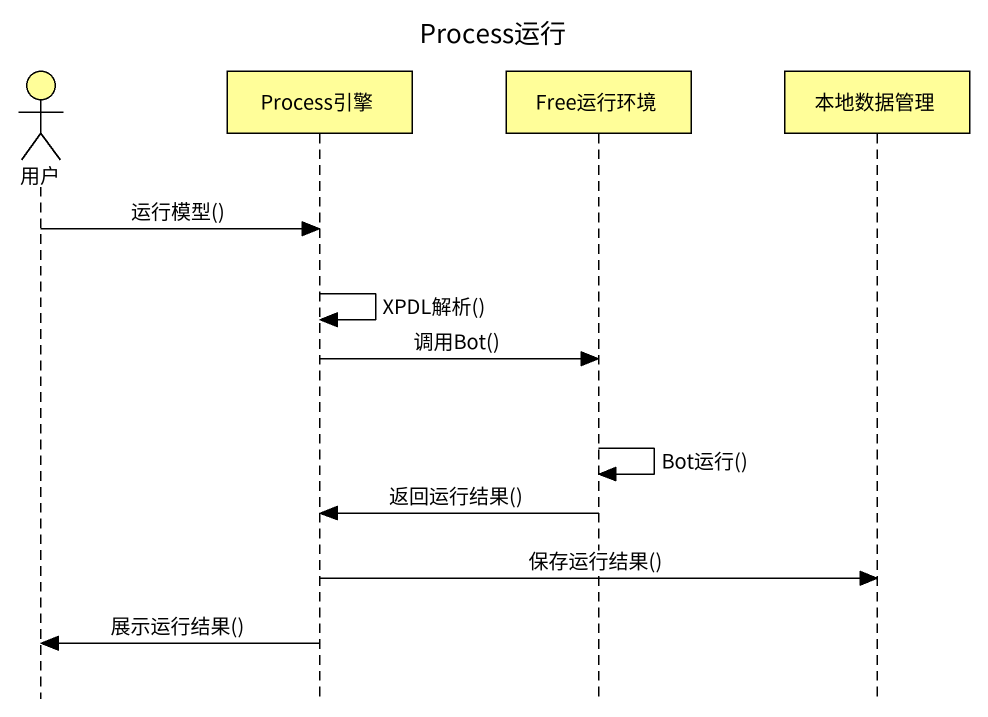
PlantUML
@startuml
title Process运行
hide footbox
actor 用户 #FFFE99
participant Process引擎 #FFFE99
participant Free运行环境 #FFFE99
participant 本地数据管理 #FFFE99

用户 -> Process引擎 : 运行模型()
Process引擎 -> Process引擎 : XPDL解析()
Process引擎 -> Free运行环境 : 调用Bot()
Free运行环境 -> Free运行环境 : Bot运行()
Free运行环境 -> Process引擎 : 返回运行结果()
Process引擎 -> 本地数据管理 : 保存运行结果()
Process引擎 -> 用户 : 展示运行结果()
@enduml
